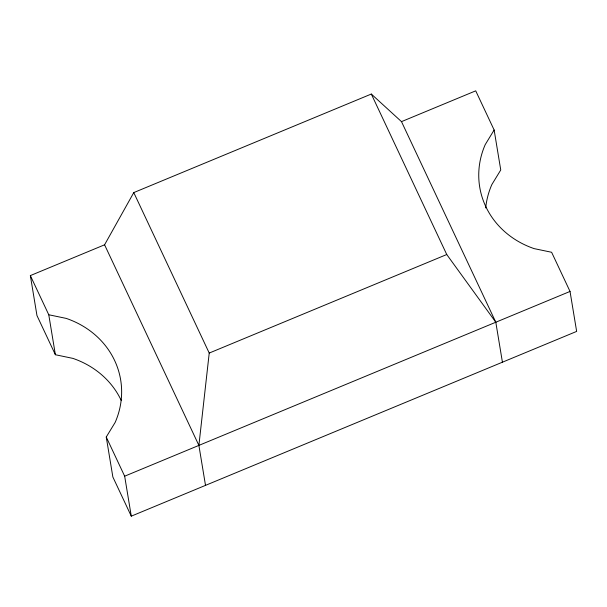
<?xml version="1.0" encoding="UTF-8"?>
<svg xmlns="http://www.w3.org/2000/svg" width="607" height="607" viewBox="0 0 607 607"><rect width="100%" height="100%" fill="white"/><g stroke="black" fill="none" stroke-linecap="round" stroke-linejoin="round"><path stroke-width="0.91" d="M205.507 485.365L198.891 445.394L209.225 353.062L133.775 192.586L371.309 94.047L401.493 121.635L495.805 322.226L502.421 362.197M121.241 400.468A88.88 80.746 -9.4 0 0 72.87 358.38L55.381 354.731L36.966 315.564L30.35 275.593L104.579 244.803L133.775 192.586M401.493 121.635L475.721 90.838L494.136 130.004L485.228 144.603A88.88 80.746 -9.4 0 0 534.13 248.62L551.619 252.269L570.034 291.436L576.65 331.407L131.279 516.162L112.864 476.996L106.248 437.025L115.155 422.426A88.88 80.746 -9.4 0 0 66.254 318.409L48.765 314.76L30.35 275.593M209.225 353.062L446.752 254.523L495.805 322.226M131.279 516.162L124.663 476.192L570.034 291.436M371.309 94.047L446.752 254.523M104.579 244.803L198.891 445.394M106.248 437.025L124.663 476.192M494.136 130.004L500.752 169.975L491.845 184.574A88.88 80.746 -9.4 0 0 485.714 207.928M48.765 314.76L55.381 354.731"/></g></svg>
